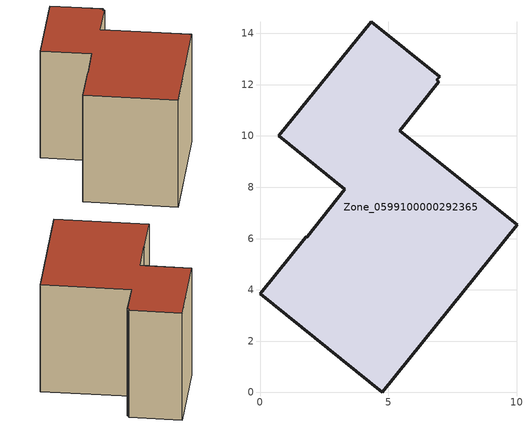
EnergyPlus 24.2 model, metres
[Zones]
Zone_0599100000292365
 floor ground (C_G): 4.33,14.46 7,12.3 6.9,12.18 6.97,12.11 5.44,10.21 10.02,6.54 4.77,0 0,3.85 1.79,6.06 1.84,6.08 3.3,7.93 0.73,10 z0
 wall outside (C_F): 0,3.85 4.77,0 10.02,6.54 5.44,10.21 6.97,12.11 6.9,12.18 7,12.3 4.33,14.46 0.73,10 3.3,7.93 1.84,6.08 1.79,6.06 0,3.85 z0:7.91
 roof outside (C_R): 3.3,7.93 1.84,6.08 1.79,6.06 0,3.85 4.77,0 10.02,6.54 5.44,10.21 6.97,12.11 6.9,12.18 7,12.3 4.33,14.46 0.73,10 z7.91
[BUILDING]
Pand.0599100000292365: North Axis=0; Terrain=City; Loads Convergence Tolerance Value=0.04; Temperature Convergence Tolerance Value=0.4; Solar Distribution=FullExterior; Maximum Number of Warmup Days=25; Minimum Number of Warmup Days=1
[Site:Location]
Rotterdam.The.Hague.AP_ZH_NLD Design_Conditions: Latitude=51.96; Longitude=4.45; Time Zone=1; Elevation=-4.5
[SITE:GROUNDTEMPERATURE:BUILDINGSURFACE]
18, 18, 18, 18, 18, 18, 18, 18, 18, 18, 18, 18
[MATERIAL] Thermal Absorptance=0.9; Solar Absorptance=0.7; Visible Absorptance=0.7
Name | Roughness | Thickness | Conductivity | Density | Specific Heat
G.TC.1946-1964 | MediumSmooth | 0.15 | 1 | 540 | 1210
F.TC.1946-1964 | Rough | 0.3 | 0.857143 | 1920 | 840
R.TC.1946-1964 | MediumRough | 0.2 | 0.235294 | 1500 | 1000
[CONSTRUCTION]
C_G: G.TC.1946-1964
C_F: F.TC.1946-1964
C_R: R.TC.1946-1964
[ZONE]
Zone_0599100000292365: Type=1; Multiplier=1; Ceiling Height=Autocalculate; Volume=Autocalculate; Floor Area=autocalculate; Part of Total Floor Area=Yes
[ZONEINFILTRATION:DESIGNFLOWRATE]
Infil_Zone_0599100000292365: Zone or ZoneList or Space or SpaceList=Zone_0599100000292365; Schedule=AlwaysOn; Design Flow Rate Calculation Method=Flow/Area; Flow Rate per Floor Area=0.003; Constant Term Coefficient=1; Temperature Term Coefficient=0; Velocity Term Coefficient=0; Velocity Squared Term Coefficient=0
[HVACTEMPLATE:ZONE:IDEALLOADSAIRSYSTEM]
Zone_0599100000292365: Maximum Heating Supply Air Temperature=50; Minimum Cooling Supply Air Temperature=13; Maximum Heating Supply Air Humidity Ratio=0.0156; Minimum Cooling Supply Air Humidity Ratio=0.0077; Heating Limit=NoLimit; Cooling Limit=NoLimit; Dehumidification Control Type=ConstantSensibleHeatRatio; Cooling Sensible Heat Ratio=0.7; Dehumidification Setpoint=60; Humidification Control Type=None; Humidification Setpoint=30; Outdoor Air Method=None; Outdoor Air Flow Rate per Person=0.00944; Outdoor Air Flow Rate per Zone Floor Area=0; Outdoor Air Flow Rate per Zone=0; Demand Controlled Ventilation Type=None; Outdoor Air Economizer Type=NoEconomizer; Heat Recovery Type=None; Sensible Heat Recovery Effectiveness=0.7; Latent Heat Recovery Effectiveness=0.65
[ZONECONTROL:THERMOSTAT]
ThermostatControl_Zone_0599100000292365: Zone or ZoneList=Zone_0599100000292365; Control Type Schedule=DualSetpointControlType; Control 1=Thermostat_Zone_0599100000292365; Temperature Difference Between Cutout And Setpoint=0
[THERMOSTATSETPOINT:DUALSETPOINT]
Thermostat_Zone_0599100000292365: Heating Setpoint Temperature Schedule=HeatingSetpoint_Zone_0599100000292365; Cooling Setpoint Temperature Schedule=CoolingSetpoint_Zone_0599100000292365
[SCHEDULE:COMPACT]
HeatingSetpoint_Zone_0599100000292365: Through: 12/31, For: AllDays, Until: 24:00, 21
CoolingSetpoint_Zone_0599100000292365: Through: 12/31, For: AllDays, Until: 24:00, 24
DualSetpointControlType: Through: 12/31, For: AllDays, Until: 24:00, 4
AlwaysOn: Through: 12/31, For: AllDays, Until: 24:00, 1
